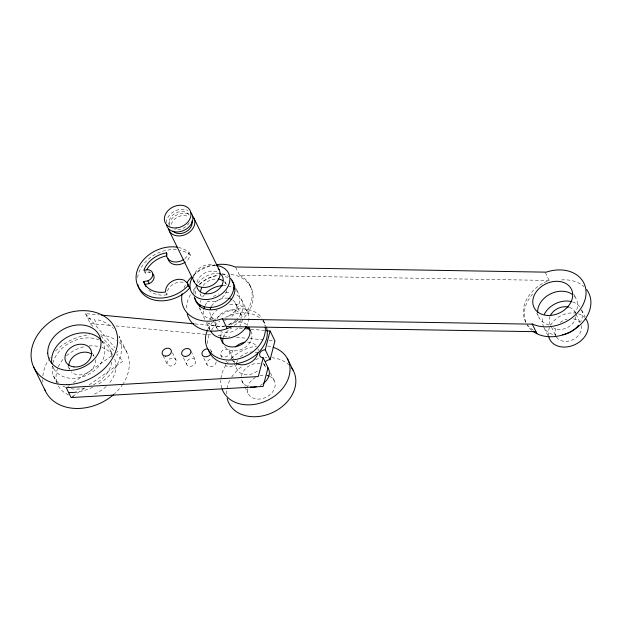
<?xml version="1.0" encoding="UTF-8"?>
<svg xmlns="http://www.w3.org/2000/svg" width="622" height="622" viewBox="0 0 622 622"><rect width="100%" height="100%" fill="white"/><g stroke="black" fill="none" stroke-linecap="round" stroke-linejoin="round"><path stroke-width="0.47" stroke-dasharray="3.11 2.33" d="M150.819 272.794A7.27 5.606 -26.1 0 0 149.505 272.498L145.221 273.136L145.361 272.661A24.281 18.738 -26.1 0 1 146.03 271.114M178.46 247.447A31.224 24.095 -26.1 0 1 187.626 251.288L189.119 252.548L186.608 257.01L184.578 258.892M189.119 252.548L190.48 255.323L187.961 259.778L185.931 261.66M67.806 386.55L69.376 385.446M73.303 382.693L111.766 355.745M116.477 352.441L118.048 351.344M72.665 396.455L84.436 388.206M89.148 384.901L122.899 361.25L116.625 353.996M545.307 272.522L549.195 280.452L546.777 281.385A34.692 26.769 -26.1 0 0 526.018 322.6M235.684 267.367L239.571 275.289L549.195 280.452M87.842 318.581L93.059 318.962M92.779 326.441L90.268 323.533L85.416 313.628L99.598 314.942M90.268 323.533L112.154 325.578M194.958 323.922L224.822 326.737M239.276 328.097L243.124 328.463M250.829 329.186L264.319 330.461M116.011 325.936L206.558 334.465M207.523 334.558L211.379 334.924M218.12 335.553L229.673 336.642M236.422 337.279L246.055 338.189M249.904 338.547L263.394 339.822M269.171 340.366L274.947 340.91M100.826 334.823L105.81 335.787A45.095 34.801 -26.1 0 1 116.353 340.327M239.571 275.289L241.484 276.292A34.692 26.769 -26.1 0 1 240.8 317.85M190.48 255.323L188.987 254.064A31.224 24.095 -26.1 0 0 179.812 250.223M85.416 313.628L114.907 347.714M100.935 335.864L114.114 351.096M94.311 319.187L96.744 324.124M581.671 310.02L585.007 316.816M573.943 294.385L575.964 298.513M574.72 311.583L575.552 313.286M575.972 314.133L580.132 322.624M551.481 327.172L555.228 334.815M536.809 313.115L539.235 318.067M547.858 335.522L544.11 327.88A20.814 16.063 -26.1 0 0 556.037 335.056M249.469 284.386L250.441 286.361M263.331 320.555L264.886 323.728M236.173 288.756L238.195 292.884M241.538 299.703L247.362 311.591M270.414 372.866L274.574 381.356M224.892 281.478L226.05 283.857M235.411 302.961L241.235 314.849M257.842 348.771L258.651 350.419M263.386 363.131L264.599 365.612M229.681 351.197A4.859 3.748 -26.1 0 1 224.192 357.114A4.859 3.748 -26.1 0 1 221.805 351.072A4.859 3.748 -26.1 0 1 229.681 351.197L233.32 358.63M200.012 293.724L201.567 296.896A13.878 10.706 -26.1 0 1 200.743 294.812M210.928 315.999L212.592 319.397M213.004 320.244L216.751 327.887M231.983 358.956L236.842 368.869M242.028 381.029L244.524 386.13M244.944 386.977L247.851 392.917M199.032 307.486L201.466 312.438M206.465 322.655L209.793 329.45M220.771 355.053L221.984 357.533M211.076 350.894L211.884 352.542M203.783 358.047L207.017 364.655M166.284 293.421L166.96 294.805A12.028 9.283 -26.1 0 1 172.457 284.674A12.028 9.283 -26.1 0 1 184.718 282.683M191.109 351.376L195.557 360.457A4.859 3.748 -26.1 0 1 190.075 366.374A4.859 3.748 -26.1 0 1 187.681 360.325A4.859 3.748 -26.1 0 1 195.557 360.457M148.829 271.106L149.505 272.498M144.203 271.052L145.221 273.136M183.412 357.704L186.654 364.313M172.434 352.705L176.073 360.13A4.859 3.748 -26.1 0 1 170.583 366.047A4.859 3.748 -26.1 0 1 168.197 360.006A4.859 3.748 -26.1 0 1 176.073 360.13M163.12 355.73L167.162 363.987M126.81 352.215L119.035 336.354A45.095 34.801 -26.1 0 1 96.962 385.034M110.77 351.127L112.706 355.092M101.961 340.973L102.739 342.559M92.437 353.039L93.992 356.204M67.954 366.07L69.889 370.036M52.598 366.249L53.764 368.628M53.5 375.906L57.387 383.836M221.813 388.19A36.076 27.842 -26.1 0 1 220.771 380.244M220.919 378.401A36.076 27.842 -26.1 0 1 226.322 364.515M226.805 363.823A36.076 27.842 -26.1 0 1 228.36 361.802M231.291 358.599A36.076 27.842 -26.1 0 1 256.591 346.057M267.639 346.003A36.076 27.842 -26.1 0 1 272.366 347.029M262.849 383.867A14.57 11.243 -26.1 0 1 259.529 385.718M247.012 386.083A14.57 11.243 -26.1 0 1 241.46 378.728M241.499 376.271A14.57 11.243 -26.1 0 1 261.256 363.598M263.767 364.422A14.57 11.243 -26.1 0 1 265.244 365.231M226.595 393.959A36.076 27.842 -26.1 0 1 230.404 379.233M231.687 377.103A36.076 27.842 -26.1 0 1 241.841 366.459M255.479 359.539A36.076 27.842 -26.1 0 1 259.809 358.412M265.026 357.658A36.076 27.842 -26.1 0 1 266.745 357.557M271.822 357.697A36.076 27.842 -26.1 0 1 288.655 364.686M269.59 376.31A14.57 11.243 -26.1 0 1 267.172 396.704A14.57 11.243 -26.1 0 1 247.245 388.991M247.323 388.159A14.57 11.243 -26.1 0 1 255.704 377.329M259.942 375.696A14.57 11.243 -26.1 0 1 264.311 375.183M166.96 294.805A24.281 18.738 -26.1 0 1 148.821 290.233M137.618 277.552A31.224 24.095 -26.1 0 1 177.192 249.803M193.831 293.607A20.814 16.063 -26.1 0 1 195.666 286.509M197.804 283.134A20.814 16.063 -26.1 0 1 218.641 273.307M222.186 273.734A20.814 16.063 -26.1 0 1 228.842 276.743M226.805 290.591A13.878 10.706 -26.1 0 1 206.986 301.141M203.145 285.545A13.878 10.706 -26.1 0 1 217.21 278.998M224.697 282.054A13.878 10.706 -26.1 0 1 226.875 285.941M193.924 275.204A20.814 16.063 -26.1 0 1 215.57 265.423M196.933 282.233A13.878 10.706 -26.1 0 1 218.275 272.312M548.526 335.81A20.814 16.063 -26.1 0 1 574.736 313.037M578.53 313.846A20.814 16.063 -26.1 0 1 584.626 317.515M581.368 325.555A13.878 10.706 -26.1 0 1 572.683 339.767A13.878 10.706 -26.1 0 1 556.449 337.147M556.06 336.51A13.878 10.706 -26.1 0 1 556.208 327.413M560.243 322.507A13.878 10.706 -26.1 0 1 567.093 319.094M573.461 318.814A13.878 10.706 -26.1 0 1 580.147 322.841M581.562 309.842A20.814 16.063 -26.1 0 1 580.621 321.971M543.721 327.133A20.814 16.063 -26.1 0 1 542.99 317.78M572.707 301.958A20.814 16.063 -26.1 0 1 579.922 306.918M575.754 316.73A13.878 10.706 -26.1 0 1 567.295 327.662A13.878 10.706 -26.1 0 1 553.424 327.856M550.229 324.622A13.878 10.706 -26.1 0 1 550.027 316.303M569.293 307.338A13.878 10.706 -26.1 0 1 575.334 312.952M229.689 304.531A20.814 16.063 -26.1 0 1 247.136 325.236M209.909 329.629A20.814 16.063 -26.1 0 1 209.155 322.834M209.762 320.151A20.814 16.063 -26.1 0 1 217.132 309.966M242.316 319.21A13.878 10.706 -26.1 0 1 239.664 326.2M237.767 328.237A13.878 10.706 -26.1 0 1 220.647 331.51M218.112 329.691A13.878 10.706 -26.1 0 1 215.826 321.947M216.899 318.791A13.878 10.706 -26.1 0 1 230.568 310.02A13.878 10.706 -26.1 0 1 242.059 316.932M236.741 294.851A20.814 16.063 -26.1 0 1 236.951 319.203M236.337 319.786A20.814 16.063 -26.1 0 1 227.465 325.073M224.985 325.827A20.814 16.063 -26.1 0 1 207.468 322.546M204.801 319.257A20.814 16.063 -26.1 0 1 203.48 310.044M205.027 305.612A20.814 16.063 -26.1 0 1 208.222 300.97M213.416 296.57A20.814 16.063 -26.1 0 1 218.874 293.887M225.529 292.457A20.814 16.063 -26.1 0 1 229.604 292.527M232.877 300.162A13.878 10.706 -26.1 0 1 231.944 316.349M227.108 319.451A13.878 10.706 -26.1 0 1 224.379 320.377M214.116 319.234A13.878 10.706 -26.1 0 1 209.847 311.638M211.496 306.133A13.878 10.706 -26.1 0 1 227.458 298.179M92.779 387.218A45.095 34.801 -26.1 0 1 77.657 391.938M98.035 319.918A45.095 34.801 -26.1 0 1 113.523 328.455M119.3 342.497A45.095 34.801 -26.1 0 1 123.218 383.564M122.744 384.287A45.095 34.801 -26.1 0 1 114.549 393.78M42.91 382.227A45.095 34.801 -26.1 0 1 42.731 379.521M42.887 375.859A45.095 34.801 -26.1 0 1 48.376 360.084M48.835 359.353A45.095 34.801 -26.1 0 1 50.296 357.176M55.514 351.033A45.095 34.801 -26.1 0 1 89.343 334.737M257.244 371.14A13.878 10.706 -26.1 0 1 242.743 374.125A13.878 10.706 -26.1 0 1 236.337 364.337M236.951 361.957A13.878 10.706 -26.1 0 1 237.674 360.395M240.442 356.81A13.878 10.706 -26.1 0 1 252.516 351.974M255.152 352.27A13.878 10.706 -26.1 0 1 256.785 352.736M102.498 341.571A31.224 24.095 -26.1 0 1 112.084 357.355M111.781 362.097A31.224 24.095 -26.1 0 1 91.823 385.586M85.02 387.996A31.224 24.095 -26.1 0 1 70.822 388.719M65.629 387.327A31.224 24.095 -26.1 0 1 61.772 385.461M58.717 383.245A31.224 24.095 -26.1 0 1 52.349 365.899M52.909 363.03A31.224 24.095 -26.1 0 1 101.021 340.755M234.688 362.54A13.878 10.706 -26.1 0 1 233.087 360.908M231.742 358.249A13.878 10.706 -26.1 0 1 234.331 348.266M247.657 342.061A13.878 10.706 -26.1 0 1 256.342 345.995M101.775 341.035A27.749 21.412 -26.1 0 1 88.238 374.537A27.749 21.412 -26.1 0 1 52.645 366.187M114.65 359.057A31.224 24.095 -26.1 0 1 108.663 383.961M106.16 386.534A31.224 24.095 -26.1 0 1 92.367 394.869M73.8 396.478A31.224 24.095 -26.1 0 1 72.043 396.066M68.7 394.931A31.224 24.095 -26.1 0 1 58.126 385.469M56.804 382.126A31.224 24.095 -26.1 0 1 57.908 367.618M58.266 366.786A31.224 24.095 -26.1 0 1 64.027 358.21M66.531 355.753A31.224 24.095 -26.1 0 1 84.864 346.571M89.218 345.941A31.224 24.095 -26.1 0 1 99.123 346.602M101.689 347.34A31.224 24.095 -26.1 0 1 112.496 355.092M95.353 359.827A13.878 10.706 -26.1 0 1 86.956 373.083A13.878 10.706 -26.1 0 1 71.25 371.839M69.555 369.367A13.878 10.706 -26.1 0 1 69.065 367.952M93.02 355.201A13.878 10.706 -26.1 0 1 93.984 356.367M265.882 367.097A4.859 3.748 -26.1 0 1 264.389 364.64M234.533 361.11A4.859 3.748 -26.1 0 1 234.735 362.074M232.566 365.907A4.859 3.748 -26.1 0 1 225.421 363.994M225.957 361.934A4.859 3.748 -26.1 0 1 226.657 360.978M229.899 359.166A4.859 3.748 -26.1 0 1 231.112 359.049M216.137 361.771A4.859 3.748 -26.1 0 1 211.247 366.661A4.859 3.748 -26.1 0 1 206.854 362.999A4.859 3.748 -26.1 0 1 212.506 358.738M209.785 349.401A4.859 3.748 -26.1 0 1 211.278 351.858M207.359 343.507A31.224 24.095 -26.1 0 1 209.505 333.905M211.589 330.018A31.224 24.095 -26.1 0 1 219.799 321.084M225.522 317.383A31.224 24.095 -26.1 0 1 259.887 317.951M262.694 320.625A31.224 24.095 -26.1 0 1 265.726 325.423M250.806 331.223A15.262 11.779 -26.1 0 1 243.575 348.413A15.262 11.779 -26.1 0 1 224.301 346.26M223.306 337.287A15.262 11.779 -26.1 0 1 231.563 328.121M262.943 319.762A31.224 24.095 -26.1 0 1 265.112 326.021M207.927 329.155A31.224 24.095 -26.1 0 1 212.359 322.367M213.61 320.968A31.224 24.095 -26.1 0 1 261.932 318.161M220.74 336.805A15.262 11.779 -26.1 0 1 222.093 331.596M228.243 324.964A15.262 11.779 -26.1 0 1 247.369 325.283M238.063 320.128A34.692 26.769 -26.1 0 1 228.709 325.601M533.373 330.298A34.692 26.769 -26.1 0 1 527.557 324.956M184.05 287.768A34.692 26.769 -26.1 0 1 186.367 283.438M193.038 275.585A34.692 26.769 -26.1 0 1 215.437 264.793M195.129 294.214A20.814 16.063 -26.1 0 1 196.42 289.759M199.623 284.705A20.814 16.063 -26.1 0 1 218.633 275.67M225.203 276.611A20.814 16.063 -26.1 0 1 227.761 277.684M531.794 330.391A34.692 26.769 -26.1 0 1 526.989 324.583M525.784 322.056A34.692 26.769 -26.1 0 1 533.163 293.584M561.542 279.916A34.692 26.769 -26.1 0 1 584.128 286.828M244.267 317.36A34.692 26.769 -26.1 0 0 242.456 278.275L239.773 276.876A34.692 26.769 -26.1 0 0 228.049 274.216M241.103 320.423A34.692 26.769 -26.1 0 1 233.748 325.578M186.53 308.053A34.692 26.769 -26.1 0 1 190.783 294.058M193.154 290.591A34.692 26.769 -26.1 0 1 195.386 287.955M199.227 284.324A34.692 26.769 -26.1 0 1 218.547 275.025M222.031 274.457A34.692 26.769 -26.1 0 1 227.201 274.193M574.51 296.437A20.814 16.063 -26.1 0 1 575.156 313.239M549.218 324.933A20.814 16.063 -26.1 0 1 537.82 314.11M236.733 290.808A20.814 16.063 -26.1 0 1 227.706 316.668M212.413 319.483A20.814 16.063 -26.1 0 1 200.051 308.481M200.338 302.339A20.814 16.063 -26.1 0 1 200.914 300.55M202.663 297.075A20.814 16.063 -26.1 0 1 204.475 294.618M222.707 285.607A20.814 16.063 -26.1 0 1 232.62 287.589M193.481 278.228A13.878 10.706 -26.1 0 1 201.131 266.962A13.878 10.706 -26.1 0 1 215.15 265.928M168.57 224.332A13.878 10.706 -26.1 0 1 189.912 214.411M171.252 224.379A11.017 8.498 -26.1 0 1 188.746 216.806M189.22 222.637A11.017 8.498 -26.1 0 1 174.852 229.316M169.899 225.763A11.017 8.498 -26.1 0 1 175.451 213.175A11.017 8.498 -26.1 0 1 189.337 215.414M166.299 222.746A13.878 10.706 -26.1 0 1 173.95 211.48A13.878 10.706 -26.1 0 1 187.968 210.446"/><path stroke-width="0.93" d="M263.168 357.759L258.301 376.551L66.243 387.646L71.095 397.559L263.153 386.456L268.02 367.672L263.168 357.759A4.859 3.748 -26.1 0 1 259.654 353.7A4.859 3.748 -26.1 0 1 265.229 349.789L270.096 331.005L266.247 330.64M265.633 361.623A4.859 3.748 -26.1 0 1 270.08 359.703L274.947 340.91L270.096 331.005M183.809 259.436A12.028 9.283 -26.1 0 1 171.555 261.31A12.028 9.283 -26.1 0 1 166.478 252.851A24.281 18.738 -26.1 0 0 144.009 269.886L143.861 270.36L148.145 269.723A7.27 5.606 -26.1 0 1 152.794 274.527A7.27 5.606 -26.1 0 1 147.904 280.841L143.612 281.556L143.736 281.991A24.281 18.738 -26.1 0 0 165.6 292.029A12.028 9.283 -26.1 0 1 171.493 281.642A12.028 9.283 -26.1 0 1 184.096 280.219L187.517 283.15L188.396 285.164L186.833 286.905A31.224 24.095 -26.1 0 1 147.468 295.364A31.224 24.095 -26.1 0 1 140.207 264.195A31.224 24.095 -26.1 0 1 177.589 247.284M187.416 284.246L189.749 287.939L188.194 289.681A31.224 24.095 -26.1 0 1 158.159 300.69A31.224 24.095 -26.1 0 1 137.897 284.767M216.308 264.661A34.692 26.769 -26.1 0 1 234.922 266.962L546.271 272.156A34.692 26.769 -26.1 0 1 585.224 298.925A34.692 26.769 -26.1 0 1 532.797 324.171L221.448 318.977A34.692 26.769 -26.1 0 1 182.153 293.701M232.146 326.426A34.692 26.769 -26.1 0 1 229.681 327.584L226.299 328.89A34.692 26.769 -26.1 0 1 187.16 313.745M227.154 326.185L226.229 326.534L535.977 331.697M143.612 281.556L144.973 284.332L149.257 283.616A7.27 5.606 -26.1 0 0 152.911 274.084M101.526 315.121L194.002 323.837M245.052 328.641L249.865 329.1M586.67 289.642A34.692 26.769 -26.1 0 1 579.541 325.462A34.692 26.769 -26.1 0 1 537.649 334.076L534.974 332.677A34.692 26.769 -26.1 0 1 533.124 331.44M532.098 323.767L536.949 333.68M287.224 358.303L293.048 370.191M265.229 349.789L270.08 359.703M193.807 218.034L219.045 269.551M222.349 318.612L227.201 328.517M169.316 231.065L194.562 282.59M188.396 285.164L189.749 287.939M166.478 252.851L167.155 254.235M147.904 280.841L149.257 283.616M33.588 366.902L45.243 390.694M144.973 284.332L145.097 284.767A24.281 18.738 -26.1 0 0 146.046 286.758M273.12 347.263A36.076 27.842 -26.1 0 1 276.526 394.558A36.076 27.842 -26.1 0 1 222.093 389.022M267.6 367.415A14.57 11.243 -26.1 0 1 263.456 383.416M256.661 386.69A14.57 11.243 -26.1 0 1 250.425 387.055M291.625 367.983A36.076 27.842 -26.1 0 1 272.84 412.44A36.076 27.842 -26.1 0 1 227.17 398.383M267.079 375.494A14.57 11.243 -26.1 0 1 268.79 375.983M146.831 269.598A24.281 18.738 -26.1 0 1 166.921 255.782M185.169 262.212A12.028 9.283 -26.1 0 1 167.862 258.348M230.715 278.524A20.814 16.063 -26.1 0 1 221.199 304.632A20.814 16.063 -26.1 0 1 194.212 297.028M200.533 291.749A13.878 10.706 -26.1 0 1 201.715 287.792M218.104 279.076A13.878 10.706 -26.1 0 1 222.863 280.623M216.363 265.493A20.814 16.063 -26.1 0 1 228.406 285.615A20.814 16.063 -26.1 0 1 201.17 299.003A20.814 16.063 -26.1 0 1 192.548 277.202M219.636 273.128A13.878 10.706 -26.1 0 1 214.745 292.013A13.878 10.706 -26.1 0 1 196.606 284.604M585.745 318.806A20.814 16.063 -26.1 0 1 575.202 344.495A20.814 16.063 -26.1 0 1 548.697 336.642M578.476 325.345A20.814 16.063 -26.1 0 1 562.622 334.807M544.336 314.234A20.814 16.063 -26.1 0 1 571.797 301.686M550.384 315.525A13.878 10.706 -26.1 0 1 568.485 307.105M246.374 326.62A20.814 16.063 -26.1 0 1 227.885 338.267A20.814 16.063 -26.1 0 1 210.625 331.145M203.682 309.157A20.814 16.063 -26.1 0 1 204.615 306.483M210.182 309.266A13.878 10.706 -26.1 0 1 211.076 306.903M228.328 298.303A13.878 10.706 -26.1 0 1 231.516 299.337M257.936 352.48A13.878 10.706 -26.1 0 1 236.733 363.769M235.59 346.905A13.878 10.706 -26.1 0 1 244.897 342.271M113.857 394.395A45.095 34.801 -26.1 0 1 44.559 389.077M76.747 392.078A45.095 34.801 -26.1 0 1 68.669 392.599M51.921 363.575A27.749 21.412 -26.1 0 1 51.626 361.071L51.618 360.838A27.749 21.412 -26.1 0 1 70.908 335.429A27.749 21.412 -26.1 0 1 101.23 340.32M68.817 365.674A13.878 10.706 -26.1 0 1 76.887 354.175A13.878 10.706 -26.1 0 1 91.185 353.762M210.749 353.926A4.859 3.748 -26.1 0 1 204.817 356.733A4.859 3.748 -26.1 0 1 202.181 352.394A4.859 3.748 -26.1 0 1 207.655 348.833M236.337 364.337A13.878 10.706 -26.1 0 1 236.687 362.743M266.395 327.195A31.224 24.095 -26.1 0 1 244.695 361.444A31.224 24.095 -26.1 0 1 208.277 349.595M222.964 343.274A15.262 11.779 -26.1 0 1 223.041 338.158M245.698 326.869A15.262 11.779 -26.1 0 1 250.371 330.523M265.244 326.978A31.224 24.095 -26.1 0 1 231.073 360.014A31.224 24.095 -26.1 0 1 207.561 329.94M248.862 327.265A15.262 11.779 -26.1 0 1 238.739 345.793A15.262 11.779 -26.1 0 1 220.763 337.653M186.818 282.738A34.692 26.769 -26.1 0 1 191.755 276.79M231.882 280.903A20.814 16.063 -26.1 0 1 221.875 307.252A20.814 16.063 -26.1 0 1 195.199 298.568M537.633 312.399A20.814 16.063 -26.1 0 1 550.206 294.027A20.814 16.063 -26.1 0 1 572.629 294.657M199.864 306.77A20.814 16.063 -26.1 0 1 199.887 305.013M204.988 294.035A20.814 16.063 -26.1 0 1 222.707 285.607M233.405 288.033A20.814 16.063 -26.1 0 1 234.859 289.036M218.198 268.315A13.878 10.706 -26.1 0 1 211.62 285.63A13.878 10.706 -26.1 0 1 193.737 280.506M192.447 216.231A13.878 10.706 -26.1 0 1 186.81 233.888A13.878 10.706 -26.1 0 1 168.492 228.982M191.934 221.028A11.017 8.498 -26.1 0 1 185.729 231.967A11.017 8.498 -26.1 0 1 172.924 231.151M190.503 212.273A13.878 10.706 -26.1 0 1 184.874 229.93A13.878 10.706 -26.1 0 1 166.556 225.024M176.104 227.971L173.39 227.924A13.878 10.706 -26.1 0 1 168.228 210.407A13.878 10.706 -26.1 0 1 190.262 210.772A13.878 10.706 -26.1 0 1 176.104 227.971M47.746 353.14L47.738 352.907A27.749 21.412 -26.1 0 1 86.956 325.827A27.749 21.412 -26.1 0 1 88.495 364.134A27.749 21.412 -26.1 0 1 47.746 353.14M165.732 356.142A4.859 3.748 -26.1 0 0 171.221 350.225A4.859 3.748 -26.1 0 0 163.345 350.093A4.859 3.748 -26.1 0 0 165.732 356.142M73.964 366.894A13.878 10.706 -26.1 0 0 91.317 351.158A13.878 10.706 -26.1 0 0 69.477 348.724A13.878 10.706 -26.1 0 0 73.964 366.894M185.216 356.46A4.859 3.748 -26.1 0 0 190.705 350.551A4.859 3.748 -26.1 0 0 182.829 350.419A4.859 3.748 -26.1 0 0 185.216 356.46M66.562 384.676A45.095 34.801 -26.1 0 0 115.156 328.432A45.095 34.801 -26.1 0 0 41.394 329.893A45.095 34.801 -26.1 0 0 66.562 384.676M547.306 315.424A20.814 16.063 -26.1 0 0 572.116 290.917A20.814 16.063 -26.1 0 0 538.815 288.802A20.814 16.063 -26.1 0 0 547.306 315.424"/></g></svg>
